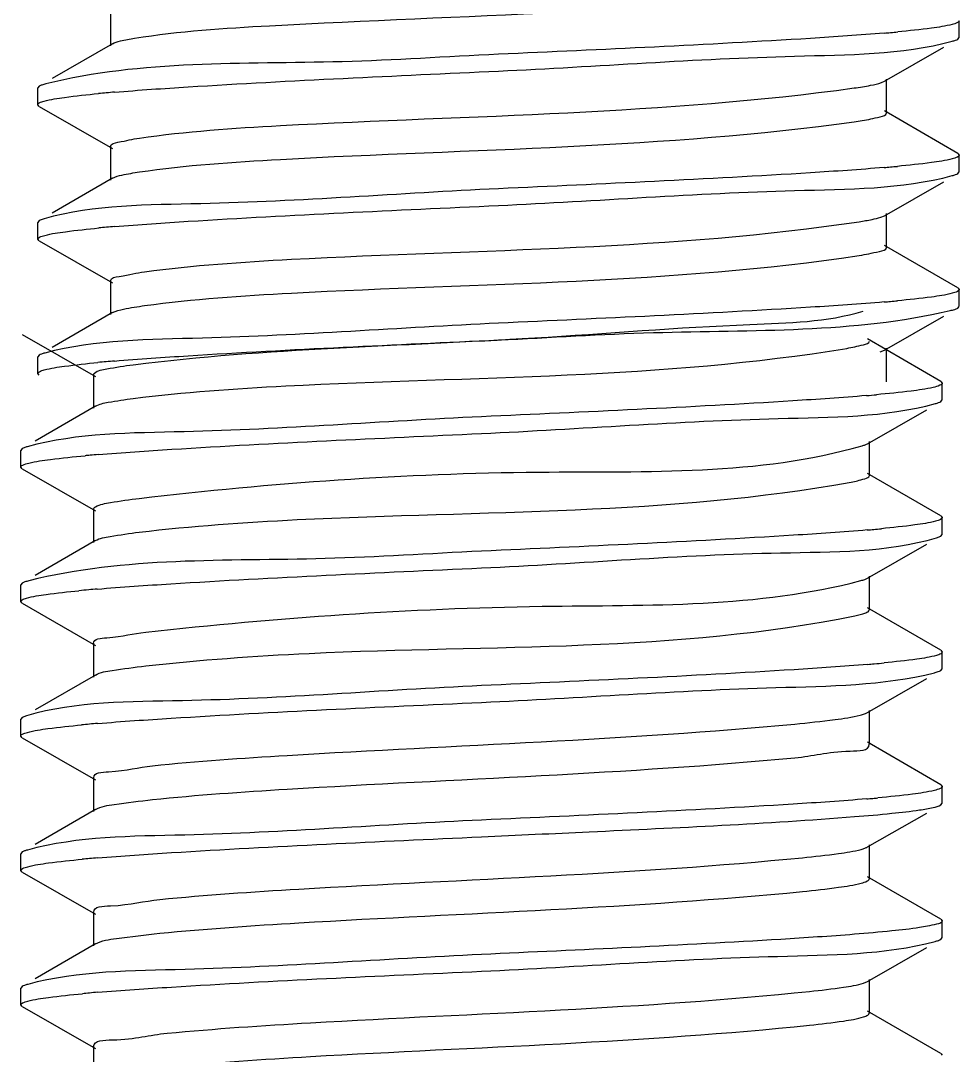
# Model space of a CAD drawing. Extents: x 1247970 to 1725648, y 860327 to 1277876.
# Drawn here: x 1322488.9 to 1322551.1, y 1200181.5 to 1200250.1 of the extents above; entities that cross this region are included whole.
import ezdxf

# ---------------------------------------------------------------- set-up
doc = ezdxf.new("R2010")
doc.units = 0
doc.header["$LTSCALE"] = 1000
doc.header["$MEASUREMENT"] = 0
doc.layers.get('0').update_dxf_attribs({"color": 254})
doc.layers.add('TK', color=4, linetype='Continuous')

# ---------------------------------------------------------------- blocks, each defined once
blk = doc.blocks.new('A$C7BF01818')
at = {"linetype": 'Continuous'}
for p, q in [((1831.131, 6761.15), (1831.131, 6758.91)), ((1887.379, 6759.461), (1887.379, 6760.572)), ((1887.279, 6759.346), (1887.379, 6759.461)), ((1831.248, 6759.045), (1827.256, 6756.731)), ((1882.425, 6756.559), (1886.344, 6758.809)), ((1882.214, 6756.469), (1882.424, 6756.559)), ((1882.544, 6754.456), (1882.544, 6756.696)), ((1826.394, 6756.232), (1826.295, 6756.119)), ((1826.295, 6755.007), (1826.295, 6756.118)), ((1826.396, 6754.892), (1826.295, 6755.006)), ((1826.396, 6754.892), (1831.25, 6752.105)), ((1887.281, 6751.778), (1882.427, 6754.591)), ((1831.131, 6752.242), (1831.131, 6750.002)), ((1887.281, 6751.778), (1887.379, 6751.664)), ((1887.379, 6750.553), (1887.379, 6751.664)), ((1887.279, 6750.438), (1887.379, 6750.553)), ((1831.248, 6750.137), (1827.256, 6747.823)), ((1882.425, 6747.651), (1886.344, 6749.901)), ((1882.176, 6747.548), (1882.424, 6747.651)), ((1882.544, 6745.548), (1882.544, 6747.788)), ((1826.394, 6747.324), (1826.295, 6747.209)), ((1826.295, 6746.099), (1826.295, 6747.21)), ((1826.718, 6747.446), (1826.394, 6747.324)), ((1826.396, 6745.984), (1826.295, 6746.099)), ((1826.396, 6745.984), (1831.25, 6743.197)), ((1887.281, 6742.87), (1882.427, 6745.683)), ((1831.131, 6743.334), (1831.131, 6741.094)), ((1887.281, 6742.87), (1887.379, 6742.756)), ((1887.379, 6741.645), (1887.379, 6742.756)), ((1887.279, 6741.53), (1887.379, 6741.644)), ((1831.248, 6741.229), (1827.256, 6738.915)), ((1882.425, 6738.743), (1886.344, 6740.993)), ((1825.268, 6739.782), (1830.123, 6736.996)), ((1886.154, 6736.668), (1881.3, 6739.482)), ((1882.127, 6738.624), (1882.423, 6738.743)), ((1882.544, 6736.64), (1882.544, 6738.88)), ((1826.394, 6738.416), (1826.295, 6738.302)), ((1826.295, 6737.19), (1826.295, 6738.302)), ((1826.396, 6737.076), (1826.295, 6737.19)), ((1830.004, 6737.132), (1830.004, 6734.893)), ((1886.154, 6736.668), (1886.252, 6736.554)), ((1886.252, 6735.443), (1886.252, 6736.555)), ((1886.152, 6735.328), (1886.252, 6735.443)), ((1830.12, 6735.028), (1826.129, 6732.714)), ((1881.298, 6732.542), (1885.217, 6734.792)), ((1881.416, 6730.439), (1881.416, 6732.678)), ((1825.266, 6732.214), (1825.168, 6732.101)), ((1825.168, 6730.989), (1825.168, 6732.101)), ((1825.268, 6730.874), (1825.168, 6730.99)), ((1825.268, 6730.874), (1830.123, 6728.088)), ((1886.154, 6727.76), (1881.3, 6730.574)), ((1830.004, 6728.224), (1830.004, 6725.985)), ((1886.154, 6727.76), (1886.252, 6727.647)), ((1886.252, 6726.535), (1886.252, 6727.647)), ((1885.869, 6726.31), (1886.151, 6726.42)), ((1886.152, 6726.42), (1886.252, 6726.536)), ((1830.12, 6726.12), (1826.129, 6723.806)), ((1881.298, 6723.634), (1885.217, 6725.884)), ((1881.416, 6721.53), (1881.416, 6723.77)), ((1825.266, 6723.306), (1825.168, 6723.193)), ((1825.168, 6722.081), (1825.168, 6723.193)), ((1825.268, 6721.966), (1825.168, 6722.081)), ((1825.268, 6721.966), (1830.123, 6719.18)), ((1886.154, 6718.852), (1881.3, 6721.666)), ((1830.004, 6719.316), (1830.004, 6717.076)), ((1886.154, 6718.852), (1886.252, 6718.739)), ((1886.252, 6717.627), (1886.252, 6718.739)), ((1886.152, 6717.512), (1886.252, 6717.627)), ((1830.12, 6717.211), (1826.129, 6714.898)), ((1881.298, 6714.726), (1885.228, 6716.982)), ((1881.416, 6712.622), (1881.416, 6714.862)), ((1825.266, 6714.398), (1825.168, 6714.284)), ((1825.168, 6713.173), (1825.168, 6714.284)), ((1825.553, 6714.51), (1825.267, 6714.398)), ((1825.268, 6713.058), (1825.168, 6713.173)), ((1825.268, 6713.058), (1830.123, 6710.272)), ((1886.154, 6709.944), (1881.3, 6712.757)), ((1830.004, 6710.408), (1830.004, 6708.168)), ((1886.154, 6709.944), (1886.252, 6709.83)), ((1886.252, 6708.719), (1886.252, 6709.83)), ((1886.152, 6708.604), (1886.252, 6708.719)), ((1830.12, 6708.303), (1826.129, 6705.99)), ((1881.298, 6705.818), (1885.217, 6708.068)), ((1881.416, 6703.714), (1881.416, 6705.954)), ((1825.266, 6705.49), (1825.168, 6705.376)), ((1825.168, 6704.265), (1825.168, 6705.376)), ((1825.268, 6704.15), (1825.168, 6704.265)), ((1825.268, 6704.15), (1830.123, 6701.364)), ((1886.154, 6701.036), (1881.3, 6703.849)), ((1830.004, 6701.5), (1830.004, 6699.26)), ((1886.154, 6701.036), (1886.252, 6700.922)), ((1886.252, 6699.811), (1886.252, 6700.922)), ((1886.152, 6699.696), (1886.252, 6699.811)), ((1830.12, 6699.395), (1826.129, 6697.082)), ((1881.298, 6696.91), (1885.217, 6699.16)), ((1881.038, 6696.802), (1881.297, 6696.91)), ((1881.416, 6694.806), (1881.416, 6697.046)), ((1825.266, 6696.582), (1825.168, 6696.468)), ((1825.168, 6695.357), (1825.168, 6696.468)), ((1825.268, 6695.242), (1825.168, 6695.357)), ((1825.268, 6695.242), (1830.123, 6692.456)), ((1886.154, 6692.128), (1881.3, 6694.941)), ((1830.004, 6692.592), (1830.004, 6690.352)), ((1886.154, 6692.128), (1886.252, 6692.014))]:
    blk.add_line(p, q, dxfattribs=at)
for centre, radius, start, end in [((1873.71, 6863.067), 103.681, 275.04241, 275.30531), ((1872.155, 6880.65), 121.332, 274.84459, 275.04378), ((1839.862, 6653.659), 102.529, 95.0459, 95.33671), ((1841.705, 6632.804), 123.465, 94.79319, 95.04657), ((1876.78, 6780.261), 26.635, 277.83079, 279.00476), ((1873.668, 6854.623), 104.146, 275.04051, 275.29304), ((1872.145, 6871.86), 121.451, 274.84334, 275.04162), ((1839.904, 6644.281), 103, 95.04344, 95.32579), ((1841.73, 6623.603), 123.759, 94.78953, 95.04382), ((1873.693, 6845.432), 103.863, 275.04169, 275.30057), ((1872.151, 6862.882), 121.381, 274.84407, 275.04296), ((1839.789, 6636.642), 101.727, 95.04874, 95.35912), ((1841.695, 6615.094), 123.359, 94.7935, 95.04992), ((1871.337, 6853.019), 117.705, 274.82098, 275.14834), ((1839.215, 6624.303), 107.889, 95.02308, 95.20197), ((1840.715, 6607.194), 125.063, 94.77794, 95.02125), ((1872.668, 6829.19), 102.725, 275.04624, 275.33063), ((1871.049, 6847.486), 121.093, 274.84681, 275.04817), ((1838.386, 6624.56), 98.686, 95.06122, 95.44286), ((1840.491, 6600.88), 122.46, 94.80236, 95.06474), ((1873.036, 6816.24), 98.667, 275.06282, 275.44172), ((1871.152, 6837.391), 119.901, 274.85943, 275.06779), ((1838.751, 6611.639), 102.716, 95.04477, 95.33251), ((1840.59, 6590.826), 123.61, 94.79131, 95.04533), ((1872.201, 6816.562), 107.934, 275.02433, 275.19935), ((1870.916, 6831.191), 122.62, 274.83092, 275.02379), ((1838.843, 6601.713), 103.738, 95.04064, 95.30546), ((1840.611, 6581.666), 123.863, 94.7892, 95.04061), ((1838.853, 6592.697), 103.846, 95.04027, 95.30256), ((1840.612, 6572.751), 123.87, 94.7894, 95.04019)]:
    blk.add_arc(centre, radius, start, end, dxfattribs=at)
for points, knots in [([(1832.722, 6759.411), (1835.679, 6759.882), (1851.487, 6760.911), (1867.33, 6761.103), (1880.045, 6762.734)], [0, 0, 0, 0, 0.189349, 1, 1, 1, 1]), ([(1887.378, 6760.572), (1887.378, 6760.516), (1887.189, 6760.396), (1887.034, 6760.356), (1886.915, 6760.324)], [0, 0, 0, 0, 0.314877, 1, 1, 1, 1]), ([(1886.915, 6760.324), (1886.465, 6760.204), (1885.255, 6760.03), (1884.045, 6759.9), (1883.296, 6759.831)], [0, 0, 0, 0, 0.382557, 1, 1, 1, 1]), ([(1831.249, 6759.045), (1831.41, 6759.138), (1831.911, 6759.267), (1832.405, 6759.361), (1832.722, 6759.411)], [0, 0, 0, 0, 0.367487, 1, 1, 1, 1]), ([(1882.402, 6759.751), (1880.776, 6759.613), (1872.26, 6759.035), (1863.733, 6758.665), (1856.837, 6758.345)], [0, 0, 0, 0, 0.191215, 1, 1, 1, 1]), ([(1856.837, 6757.234), (1863.381, 6757.537), (1873.34, 6758.324), (1883.532, 6758.311), (1886.913, 6759.212)], [0, 0, 0, 0, 0.651831, 1, 1, 1, 1]), ([(1886.913, 6759.212), (1886.986, 6759.232), (1887.11, 6759.269), (1887.231, 6759.319), (1887.278, 6759.346)], [0, 0, 0, 0, 0.580765, 1, 1, 1, 1]), ([(1856.837, 6758.345), (1853.386, 6758.185), (1843.413, 6757.509), (1833.203, 6757.974), (1826.829, 6756.383)], [0, 0, 0, 0, 0.344693, 1, 1, 1, 1]), ([(1831.388, 6755.837), (1833.014, 6755.974), (1841.492, 6756.547), (1849.981, 6756.915), (1856.837, 6757.234)], [0, 0, 0, 0, 0.192096, 1, 1, 1, 1]), ([(1826.829, 6756.383), (1826.741, 6756.362), (1826.593, 6756.32), (1826.449, 6756.264), (1826.395, 6756.232)], [0, 0, 0, 0, 0.588652, 1, 1, 1, 1]), ([(1880.409, 6756.114), (1880.775, 6756.164), (1881.381, 6756.259), (1881.983, 6756.389), (1882.214, 6756.469)], [0, 0, 0, 0, 0.602542, 1, 1, 1, 1]), ([(1826.718, 6755.243), (1827.161, 6755.367), (1828.369, 6755.541), (1829.574, 6755.673), (1830.326, 6755.743)], [0, 0, 0, 0, 0.378877, 1, 1, 1, 1]), ([(1833.039, 6752.791), (1836.133, 6753.243), (1851.945, 6754.3), (1867.826, 6754.374), (1880.409, 6756.114)], [0, 0, 0, 0, 0.197528, 1, 1, 1, 1]), ([(1826.297, 6755.006), (1826.296, 6755.059), (1826.465, 6755.174), (1826.609, 6755.212), (1826.718, 6755.243)], [0, 0, 0, 0, 0.31854, 1, 1, 1, 1]), ([(1880.948, 6753.954), (1881.349, 6754.018), (1881.777, 6754.123), (1882.544, 6754.298), (1882.544, 6754.456)], [0, 0, 0, 0, 0.719457, 1, 1, 1, 1]), ([(1833.039, 6750.552), (1836.133, 6751.003), (1851.945, 6752.06), (1867.826, 6752.135), (1880.409, 6753.874)], [0, 0, 0, 0, 0.197528, 1, 1, 1, 1]), ([(1831.131, 6752.242), (1831.131, 6752.427), (1832.064, 6752.594), (1832.561, 6752.722), (1833.039, 6752.791)], [0, 0, 0, 0, 0.276936, 1, 1, 1, 1]), ([(1887.378, 6751.664), (1887.378, 6751.607), (1887.188, 6751.488), (1887.032, 6751.448), (1886.913, 6751.416)], [0, 0, 0, 0, 0.314654, 1, 1, 1, 1]), ([(1886.913, 6751.416), (1886.46, 6751.295), (1885.244, 6751.121), (1884.028, 6750.99), (1883.275, 6750.92)], [0, 0, 0, 0, 0.382546, 1, 1, 1, 1]), ([(1831.249, 6750.137), (1831.44, 6750.247), (1832.051, 6750.388), (1832.65, 6750.495), (1833.039, 6750.552)], [0, 0, 0, 0, 0.359949, 1, 1, 1, 1]), ([(1882.399, 6750.843), (1880.773, 6750.705), (1872.258, 6750.127), (1863.732, 6749.757), (1856.837, 6749.437)], [0, 0, 0, 0, 0.191244, 1, 1, 1, 1]), ([(1856.837, 6748.326), (1863.381, 6748.629), (1873.34, 6749.416), (1883.532, 6749.403), (1886.913, 6750.304)], [0, 0, 0, 0, 0.65185, 1, 1, 1, 1]), ([(1886.913, 6750.304), (1886.986, 6750.324), (1887.11, 6750.361), (1887.231, 6750.411), (1887.278, 6750.438)], [0, 0, 0, 0, 0.580745, 1, 1, 1, 1]), ([(1856.837, 6749.437), (1850.261, 6749.132), (1840.297, 6748.312), (1830.069, 6748.385), (1826.718, 6747.446)], [0, 0, 0, 0, 0.654169, 1, 1, 1, 1]), ([(1831.397, 6746.93), (1833.023, 6747.066), (1841.497, 6747.639), (1849.983, 6748.007), (1856.837, 6748.326)], [0, 0, 0, 0, 0.192115, 1, 1, 1, 1]), ([(1880.744, 6747.254), (1881.028, 6747.297), (1881.509, 6747.377), (1881.986, 6747.486), (1882.176, 6747.548)], [0, 0, 0, 0, 0.588886, 1, 1, 1, 1]), ([(1826.767, 6746.348), (1827.213, 6746.466), (1828.409, 6746.639), (1829.605, 6746.768), (1830.344, 6746.837)], [0, 0, 0, 0, 0.383576, 1, 1, 1, 1]), ([(1833.384, 6743.932), (1836.611, 6744.366), (1852.411, 6745.446), (1868.313, 6745.388), (1880.744, 6747.254)], [0, 0, 0, 0, 0.205704, 1, 1, 1, 1]), ([(1826.297, 6746.099), (1826.297, 6746.156), (1826.489, 6746.276), (1826.646, 6746.316), (1826.767, 6746.348)], [0, 0, 0, 0, 0.314261, 1, 1, 1, 1]), ([(1880.744, 6745.014), (1881.196, 6745.082), (1881.67, 6745.201), (1882.543, 6745.372), (1882.544, 6745.548)], [0, 0, 0, 0, 0.721906, 1, 1, 1, 1]), ([(1833.384, 6741.692), (1836.611, 6742.127), (1852.411, 6743.206), (1868.313, 6743.149), (1880.744, 6745.014)], [0, 0, 0, 0, 0.205704, 1, 1, 1, 1]), ([(1831.131, 6743.334), (1831.13, 6743.548), (1832.25, 6743.702), (1832.82, 6743.856), (1833.384, 6743.932)], [0, 0, 0, 0, 0.273938, 1, 1, 1, 1]), ([(1887.378, 6742.756), (1887.378, 6742.699), (1887.188, 6742.58), (1887.032, 6742.54), (1886.913, 6742.508)], [0, 0, 0, 0, 0.314668, 1, 1, 1, 1]), ([(1886.913, 6742.508), (1886.462, 6742.387), (1885.25, 6742.213), (1884.038, 6742.083), (1883.288, 6742.014)], [0, 0, 0, 0, 0.382666, 1, 1, 1, 1]), ([(1831.248, 6741.229), (1831.472, 6741.358), (1832.204, 6741.508), (1832.917, 6741.629), (1833.384, 6741.692)], [0, 0, 0, 0, 0.353425, 1, 1, 1, 1]), ([(1832.629, 6737.779), (1841.452, 6738.884), (1855.177, 6739.086), (1871.199, 6740.464), (1878.595, 6740.589), (1881, 6741.331)], [0, 0, 0, 0, 0.549909, 0.844361, 1, 1, 1, 1]), ([(1882.401, 6741.935), (1880.775, 6741.797), (1872.259, 6741.218), (1863.732, 6740.849), (1856.837, 6740.529)], [0, 0, 0, 0, 0.191225, 1, 1, 1, 1]), ([(1856.837, 6739.417), (1860.259, 6739.576), (1870.213, 6740.228), (1880.37, 6739.863), (1886.772, 6741.361)], [0, 0, 0, 0, 0.342539, 1, 1, 1, 1]), ([(1886.772, 6741.361), (1886.875, 6741.385), (1887.047, 6741.431), (1887.215, 6741.494), (1887.278, 6741.53)], [0, 0, 0, 0, 0.594569, 1, 1, 1, 1]), ([(1856.837, 6740.529), (1850.297, 6740.225), (1840.338, 6739.442), (1830.149, 6739.449), (1826.767, 6738.551)], [0, 0, 0, 0, 0.651683, 1, 1, 1, 1]), ([(1831.387, 6738.021), (1833.013, 6738.157), (1841.491, 6738.731), (1849.98, 6739.099), (1856.837, 6739.417)], [0, 0, 0, 0, 0.192051, 1, 1, 1, 1]), ([(1879.925, 6738.861), (1880.3, 6738.923), (1880.707, 6739.021), (1881.414, 6739.197), (1881.416, 6739.347)], [0, 0, 0, 0, 0.717693, 1, 1, 1, 1]), ([(1826.767, 6738.551), (1826.692, 6738.532), (1826.565, 6738.494), (1826.442, 6738.443), (1826.394, 6738.416)], [0, 0, 0, 0, 0.582119, 1, 1, 1, 1]), ([(1832.629, 6735.539), (1835.984, 6735.959), (1851.755, 6737.059), (1867.666, 6736.846), (1879.925, 6738.861)], [0, 0, 0, 0, 0.213896, 1, 1, 1, 1]), ([(1826.729, 6737.43), (1827.169, 6737.551), (1828.36, 6737.724), (1829.549, 6737.854), (1830.288, 6737.924)], [0, 0, 0, 0, 0.380486, 1, 1, 1, 1]), ([(1826.297, 6737.19), (1826.297, 6737.244), (1826.471, 6737.36), (1826.618, 6737.399), (1826.729, 6737.43)], [0, 0, 0, 0, 0.317946, 1, 1, 1, 1]), ([(1830.004, 6737.132), (1830.004, 6737.148), (1830.017, 6737.185), (1830.043, 6737.212), (1830.059, 6737.225)], [0, 0, 0, 0, 0.438056, 1, 1, 1, 1]), ([(1830.059, 6737.225), (1830.278, 6737.41), (1831.206, 6737.547), (1832.042, 6737.705), (1832.629, 6737.779)], [0, 0, 0, 0, 0.326195, 1, 1, 1, 1]), ([(1886.251, 6736.554), (1886.25, 6736.485), (1885.991, 6736.353), (1885.799, 6736.308), (1885.645, 6736.271)], [0, 0, 0, 0, 0.304052, 1, 1, 1, 1]), ([(1885.645, 6736.271), (1885.164, 6736.159), (1883.914, 6735.986), (1882.662, 6735.857), (1881.899, 6735.788)], [0, 0, 0, 0, 0.392051, 1, 1, 1, 1]), ([(1830.121, 6735.028), (1830.378, 6735.177), (1831.242, 6735.334), (1832.076, 6735.47), (1832.629, 6735.539)], [0, 0, 0, 0, 0.347726, 1, 1, 1, 1]), ([(1881.229, 6735.73), (1879.603, 6735.593), (1871.102, 6735.016), (1862.59, 6734.647), (1855.71, 6734.328)], [0, 0, 0, 0, 0.191583, 1, 1, 1, 1]), ([(1855.71, 6733.216), (1862.268, 6733.521), (1872.229, 6734.32), (1882.436, 6734.284), (1885.804, 6735.2)], [0, 0, 0, 0, 0.652832, 1, 1, 1, 1]), ([(1885.804, 6735.2), (1885.873, 6735.219), (1885.991, 6735.255), (1886.106, 6735.302), (1886.151, 6735.328)], [0, 0, 0, 0, 0.578594, 1, 1, 1, 1]), ([(1855.71, 6734.328), (1849.142, 6734.023), (1839.179, 6733.213), (1828.961, 6733.268), (1825.602, 6732.34)], [0, 0, 0, 0, 0.653598, 1, 1, 1, 1]), ([(1830.298, 6731.823), (1831.924, 6731.959), (1840.389, 6732.53), (1848.866, 6732.899), (1855.71, 6733.216)], [0, 0, 0, 0, 0.192379, 1, 1, 1, 1]), ([(1833.029, 6728.919), (1841.814, 6729.949), (1857.701, 6731.097), (1874.049, 6730.424), (1880.936, 6732.404)], [0, 0, 0, 0, 0.552433, 1, 1, 1, 1]), ([(1880.936, 6732.404), (1881.007, 6732.424), (1881.129, 6732.463), (1881.248, 6732.515), (1881.296, 6732.542)], [0, 0, 0, 0, 0.572189, 1, 1, 1, 1]), ([(1825.602, 6732.34), (1825.536, 6732.322), (1825.421, 6732.287), (1825.311, 6732.24), (1825.267, 6732.214)], [0, 0, 0, 0, 0.577745, 1, 1, 1, 1]), ([(1825.698, 6731.254), (1826.169, 6731.372), (1827.417, 6731.547), (1828.666, 6731.678), (1829.433, 6731.748)], [0, 0, 0, 0, 0.386662, 1, 1, 1, 1]), ([(1825.17, 6730.99), (1825.17, 6731.052), (1825.391, 6731.177), (1825.563, 6731.22), (1825.698, 6731.254)], [0, 0, 0, 0, 0.309928, 1, 1, 1, 1]), ([(1880.205, 6730.002), (1880.511, 6730.057), (1880.854, 6730.137), (1881.415, 6730.313), (1881.416, 6730.439)], [0, 0, 0, 0, 0.712622, 1, 1, 1, 1]), ([(1833.029, 6726.679), (1836.506, 6727.087), (1852.23, 6728.208), (1868.14, 6727.808), (1880.205, 6730.002)], [0, 0, 0, 0, 0.222121, 1, 1, 1, 1]), ([(1830.005, 6728.224), (1830.005, 6728.25), (1830.04, 6728.312), (1830.096, 6728.346), (1830.131, 6728.365)], [0, 0, 0, 0, 0.39468, 1, 1, 1, 1]), ([(1830.131, 6728.365), (1830.428, 6728.531), (1831.427, 6728.695), (1832.388, 6728.844), (1833.029, 6728.919)], [0, 0, 0, 0, 0.345449, 1, 1, 1, 1]), ([(1886.251, 6727.647), (1886.251, 6727.592), (1886.07, 6727.474), (1885.919, 6727.435), (1885.804, 6727.403)], [0, 0, 0, 0, 0.31645, 1, 1, 1, 1]), ([(1885.804, 6727.403), (1885.359, 6727.282), (1884.157, 6727.109), (1882.957, 6726.979), (1882.212, 6726.909)], [0, 0, 0, 0, 0.381401, 1, 1, 1, 1]), ([(1830.12, 6726.12), (1830.414, 6726.29), (1831.42, 6726.451), (1832.383, 6726.604), (1833.029, 6726.679)], [0, 0, 0, 0, 0.342703, 1, 1, 1, 1]), ([(1881.28, 6726.826), (1879.654, 6726.688), (1871.137, 6726.109), (1862.607, 6725.74), (1855.71, 6725.42)], [0, 0, 0, 0, 0.191153, 1, 1, 1, 1]), ([(1855.71, 6724.308), (1862.318, 6724.615), (1872.285, 6725.468), (1882.548, 6725.333), (1885.869, 6726.31)], [0, 0, 0, 0, 0.65643, 1, 1, 1, 1]), ([(1855.71, 6725.42), (1852.257, 6725.259), (1842.283, 6724.583), (1832.071, 6725.053), (1825.698, 6723.457)], [0, 0, 0, 0, 0.344793, 1, 1, 1, 1]), ([(1830.239, 6722.91), (1831.865, 6723.047), (1840.35, 6723.621), (1848.846, 6723.99), (1855.71, 6724.308)], [0, 0, 0, 0, 0.191895, 1, 1, 1, 1]), ([(1833.454, 6720.059), (1842.177, 6721.021), (1857.909, 6722.128), (1874.02, 6721.665), (1880.849, 6723.472)], [0, 0, 0, 0, 0.554016, 1, 1, 1, 1]), ([(1880.849, 6723.472), (1880.938, 6723.496), (1881.09, 6723.54), (1881.238, 6723.601), (1881.296, 6723.634)], [0, 0, 0, 0, 0.581364, 1, 1, 1, 1]), ([(1825.698, 6723.457), (1825.611, 6723.435), (1825.465, 6723.394), (1825.322, 6723.338), (1825.268, 6723.306)], [0, 0, 0, 0, 0.588336, 1, 1, 1, 1]), ([(1825.553, 6722.306), (1825.976, 6722.431), (1827.139, 6722.602), (1828.299, 6722.732), (1829.025, 6722.801)], [0, 0, 0, 0, 0.376667, 1, 1, 1, 1]), ([(1825.169, 6722.081), (1825.169, 6722.13), (1825.32, 6722.24), (1825.454, 6722.277), (1825.553, 6722.306)], [0, 0, 0, 0, 0.323119, 1, 1, 1, 1]), ([(1880.457, 6721.142), (1880.699, 6721.191), (1880.984, 6721.257), (1881.414, 6721.427), (1881.415, 6721.53)], [0, 0, 0, 0, 0.705777, 1, 1, 1, 1]), ([(1833.454, 6717.819), (1837.051, 6718.216), (1852.707, 6719.363), (1868.612, 6718.728), (1880.457, 6721.142)], [0, 0, 0, 0, 0.230398, 1, 1, 1, 1]), ([(1830.005, 6719.316), (1830.003, 6719.634), (1831.768, 6719.71), (1832.593, 6719.964), (1833.454, 6720.059)], [0, 0, 0, 0, 0.268316, 1, 1, 1, 1]), ([(1886.251, 6718.739), (1886.251, 6718.69), (1886.101, 6718.58), (1885.968, 6718.543), (1885.869, 6718.514)], [0, 0, 0, 0, 0.323299, 1, 1, 1, 1]), ([(1885.869, 6718.514), (1885.446, 6718.389), (1884.282, 6718.218), (1883.12, 6718.087), (1882.393, 6718.018)], [0, 0, 0, 0, 0.376434, 1, 1, 1, 1]), ([(1830.121, 6717.211), (1830.451, 6717.404), (1831.609, 6717.568), (1832.71, 6717.737), (1833.454, 6717.819)], [0, 0, 0, 0, 0.338254, 1, 1, 1, 1]), ([(1881.309, 6717.921), (1879.683, 6717.782), (1871.156, 6717.202), (1862.617, 6716.832), (1855.71, 6716.511)], [0, 0, 0, 0, 0.190913, 1, 1, 1, 1]), ([(1855.71, 6715.4), (1862.211, 6715.702), (1872.161, 6716.451), (1882.311, 6716.506), (1885.726, 6717.364)], [0, 0, 0, 0, 0.648911, 1, 1, 1, 1]), ([(1885.726, 6717.364), (1885.812, 6717.385), (1885.956, 6717.426), (1886.097, 6717.481), (1886.151, 6717.512)], [0, 0, 0, 0, 0.58713, 1, 1, 1, 1]), ([(1855.71, 6716.511), (1849.104, 6716.205), (1839.137, 6715.353), (1828.876, 6715.485), (1825.553, 6714.51)], [0, 0, 0, 0, 0.656313, 1, 1, 1, 1]), ([(1830.265, 6714.004), (1831.891, 6714.14), (1840.367, 6714.713), (1848.855, 6715.082), (1855.71, 6715.4)], [0, 0, 0, 0, 0.192104, 1, 1, 1, 1]), ([(1876.473, 6713.968), (1877.364, 6714.051), (1878.815, 6714.207), (1880.266, 6714.414), (1880.814, 6714.555)], [0, 0, 0, 0, 0.612549, 1, 1, 1, 1]), ([(1880.814, 6714.555), (1880.911, 6714.579), (1881.075, 6714.626), (1881.235, 6714.69), (1881.296, 6714.726)], [0, 0, 0, 0, 0.584897, 1, 1, 1, 1]), ([(1825.616, 6713.416), (1826.061, 6713.537), (1827.261, 6713.711), (1828.461, 6713.841), (1829.205, 6713.91)], [0, 0, 0, 0, 0.38141, 1, 1, 1, 1]), ([(1833.905, 6711.199), (1836.876, 6711.509), (1851.067, 6712.474), (1865.289, 6712.922), (1876.473, 6713.968)], [0, 0, 0, 0, 0.210051, 1, 1, 1, 1]), ([(1825.169, 6713.173), (1825.169, 6713.228), (1825.351, 6713.346), (1825.501, 6713.385), (1825.616, 6713.416)], [0, 0, 0, 0, 0.316508, 1, 1, 1, 1]), ([(1876.473, 6711.728), (1877.702, 6711.843), (1878.849, 6712.236), (1881.413, 6712.175), (1881.415, 6712.622)], [0, 0, 0, 0, 0.733875, 1, 1, 1, 1]), ([(1830.006, 6710.408), (1830.004, 6710.765), (1832.011, 6710.804), (1832.933, 6711.098), (1833.905, 6711.199)], [0, 0, 0, 0, 0.2673, 1, 1, 1, 1]), ([(1833.905, 6708.96), (1836.876, 6709.269), (1851.067, 6710.235), (1865.289, 6710.682), (1876.473, 6711.728)], [0, 0, 0, 0, 0.210051, 1, 1, 1, 1]), ([(1886.251, 6709.83), (1886.25, 6709.768), (1886.031, 6709.643), (1885.86, 6709.6), (1885.726, 6709.567)], [0, 0, 0, 0, 0.310031, 1, 1, 1, 1]), ([(1885.726, 6709.567), (1885.254, 6709.448), (1884.003, 6709.273), (1882.752, 6709.142), (1881.982, 6709.072)], [0, 0, 0, 0, 0.386296, 1, 1, 1, 1]), ([(1830.121, 6708.303), (1830.492, 6708.519), (1831.81, 6708.683), (1833.056, 6708.871), (1833.905, 6708.96)], [0, 0, 0, 0, 0.33434, 1, 1, 1, 1]), ([(1881.243, 6709.007), (1879.617, 6708.869), (1871.111, 6708.292), (1862.595, 6707.923), (1855.71, 6707.603)], [0, 0, 0, 0, 0.191463, 1, 1, 1, 1]), ([(1884.746, 6708.272), (1885.05, 6708.317), (1885.521, 6708.403), (1886, 6708.517), (1886.152, 6708.604)], [0, 0, 0, 0, 0.637384, 1, 1, 1, 1]), ([(1855.71, 6706.492), (1858.087, 6706.602), (1866.328, 6706.993), (1874.573, 6707.366), (1880.427, 6707.829)], [0, 0, 0, 0, 0.288345, 1, 1, 1, 1]), ([(1880.427, 6707.829), (1881.257, 6707.894), (1882.699, 6708.019), (1884.138, 6708.181), (1884.746, 6708.272)], [0, 0, 0, 0, 0.575783, 1, 1, 1, 1]), ([(1855.71, 6707.603), (1849.153, 6707.299), (1839.191, 6706.499), (1828.984, 6706.536), (1825.616, 6705.619)], [0, 0, 0, 0, 0.652849, 1, 1, 1, 1]), ([(1830.27, 6705.096), (1831.896, 6705.233), (1840.371, 6705.805), (1848.857, 6706.174), (1855.71, 6706.492)], [0, 0, 0, 0, 0.19216, 1, 1, 1, 1]), ([(1876.977, 6705.108), (1877.777, 6705.187), (1879.08, 6705.334), (1880.382, 6705.53), (1880.873, 6705.662)], [0, 0, 0, 0, 0.612704, 1, 1, 1, 1]), ([(1880.873, 6705.662), (1880.957, 6705.685), (1881.102, 6705.728), (1881.241, 6705.786), (1881.296, 6705.818)], [0, 0, 0, 0, 0.579721, 1, 1, 1, 1]), ([(1825.616, 6705.619), (1825.547, 6705.601), (1825.428, 6705.565), (1825.312, 6705.516), (1825.267, 6705.49)], [0, 0, 0, 0, 0.579423, 1, 1, 1, 1]), ([(1825.632, 6704.512), (1826.082, 6704.633), (1827.292, 6704.807), (1828.502, 6704.937), (1829.251, 6705.006)], [0, 0, 0, 0, 0.382463, 1, 1, 1, 1]), ([(1834.382, 6702.34), (1837.45, 6702.643), (1851.649, 6703.598), (1865.885, 6704.019), (1876.977, 6705.108)], [0, 0, 0, 0, 0.216669, 1, 1, 1, 1]), ([(1825.169, 6704.265), (1825.169, 6704.321), (1825.358, 6704.441), (1825.513, 6704.481), (1825.632, 6704.512)], [0, 0, 0, 0, 0.314994, 1, 1, 1, 1]), ([(1880.873, 6703.422), (1881.012, 6703.46), (1881.194, 6703.507), (1881.414, 6703.648), (1881.414, 6703.714)], [0, 0, 0, 0, 0.684163, 1, 1, 1, 1]), ([(1876.977, 6702.869), (1877.777, 6702.947), (1879.08, 6703.094), (1880.382, 6703.29), (1880.873, 6703.422)], [0, 0, 0, 0, 0.612704, 1, 1, 1, 1]), ([(1830.006, 6701.5), (1830.006, 6701.898), (1832.267, 6701.893), (1833.292, 6702.232), (1834.382, 6702.34)], [0, 0, 0, 0, 0.266598, 1, 1, 1, 1]), ([(1834.382, 6700.1), (1837.45, 6700.403), (1851.649, 6701.359), (1865.885, 6701.779), (1876.977, 6702.869)], [0, 0, 0, 0, 0.216669, 1, 1, 1, 1]), ([(1886.252, 6700.922), (1886.252, 6700.775), (1885.521, 6700.631), (1885.124, 6700.532), (1884.746, 6700.475)], [0, 0, 0, 0, 0.277307, 1, 1, 1, 1]), ([(1884.746, 6700.475), (1884.138, 6700.384), (1882.699, 6700.222), (1881.257, 6700.098), (1880.427, 6700.032)], [0, 0, 0, 0, 0.424217, 1, 1, 1, 1]), ([(1830.121, 6699.395), (1830.534, 6699.636), (1832.022, 6699.797), (1833.422, 6700.005), (1834.382, 6700.1)], [0, 0, 0, 0, 0.330914, 1, 1, 1, 1]), ([(1880.427, 6700.032), (1878.803, 6699.904), (1870.569, 6699.365), (1862.325, 6699.002), (1855.71, 6698.695)], [0, 0, 0, 0, 0.197385, 1, 1, 1, 1]), ([(1855.71, 6697.584), (1862.25, 6697.887), (1872.208, 6698.669), (1882.395, 6698.665), (1885.779, 6699.561)], [0, 0, 0, 0, 0.651588, 1, 1, 1, 1]), ([(1885.779, 6699.561), (1885.853, 6699.581), (1885.98, 6699.618), (1886.103, 6699.668), (1886.151, 6699.696)], [0, 0, 0, 0, 0.581465, 1, 1, 1, 1]), ([(1855.71, 6698.695), (1849.164, 6698.391), (1839.205, 6697.603), (1829.01, 6697.619), (1825.632, 6696.716)], [0, 0, 0, 0, 0.652016, 1, 1, 1, 1]), ([(1830.27, 6696.188), (1831.896, 6696.325), (1840.371, 6696.897), (1848.856, 6697.266), (1855.71, 6697.584)], [0, 0, 0, 0, 0.192166, 1, 1, 1, 1]), ([(1877.457, 6696.249), (1878.207, 6696.326), (1879.404, 6696.472), (1880.605, 6696.663), (1881.038, 6696.802)], [0, 0, 0, 0, 0.623775, 1, 1, 1, 1]), ([(1825.632, 6696.716), (1825.559, 6696.696), (1825.435, 6696.659), (1825.314, 6696.609), (1825.267, 6696.582)], [0, 0, 0, 0, 0.581255, 1, 1, 1, 1]), ([(1825.635, 6695.605), (1826.086, 6695.725), (1827.297, 6695.899), (1828.507, 6696.029), (1829.256, 6696.099)], [0, 0, 0, 0, 0.382711, 1, 1, 1, 1]), ([(1834.883, 6693.48), (1838.045, 6693.777), (1852.236, 6694.723), (1866.47, 6695.112), (1877.457, 6696.249)], [0, 0, 0, 0, 0.223288, 1, 1, 1, 1]), ([(1825.169, 6695.357), (1825.169, 6695.414), (1825.36, 6695.533), (1825.516, 6695.573), (1825.635, 6695.605)], [0, 0, 0, 0, 0.31469, 1, 1, 1, 1]), ([(1881.038, 6694.563), (1881.135, 6694.594), (1881.273, 6694.636), (1881.415, 6694.755), (1881.415, 6694.806)], [0, 0, 0, 0, 0.666923, 1, 1, 1, 1]), ([(1834.883, 6691.24), (1838.045, 6691.538), (1852.236, 6692.484), (1866.47, 6692.872), (1877.457, 6694.009)], [0, 0, 0, 0, 0.223288, 1, 1, 1, 1]), ([(1877.457, 6694.009), (1878.207, 6694.086), (1879.404, 6694.232), (1880.605, 6694.423), (1881.038, 6694.563)], [0, 0, 0, 0, 0.623775, 1, 1, 1, 1]), ([(1830.005, 6692.592), (1830.008, 6693.034), (1832.536, 6692.979), (1833.67, 6693.366), (1834.883, 6693.48)], [0, 0, 0, 0, 0.266163, 1, 1, 1, 1])]:
    blk.add_open_spline(points, degree=3, knots=knots, dxfattribs=at)

msp = doc.modelspace()

# ---------------------------------------------------------------- block references
at = {"layer": 'TK'}
msp.add_blockref('A$C7BF01818', (1320663.701, 1193489.485), dxfattribs=at)

doc.saveas('drawing.dxf')
